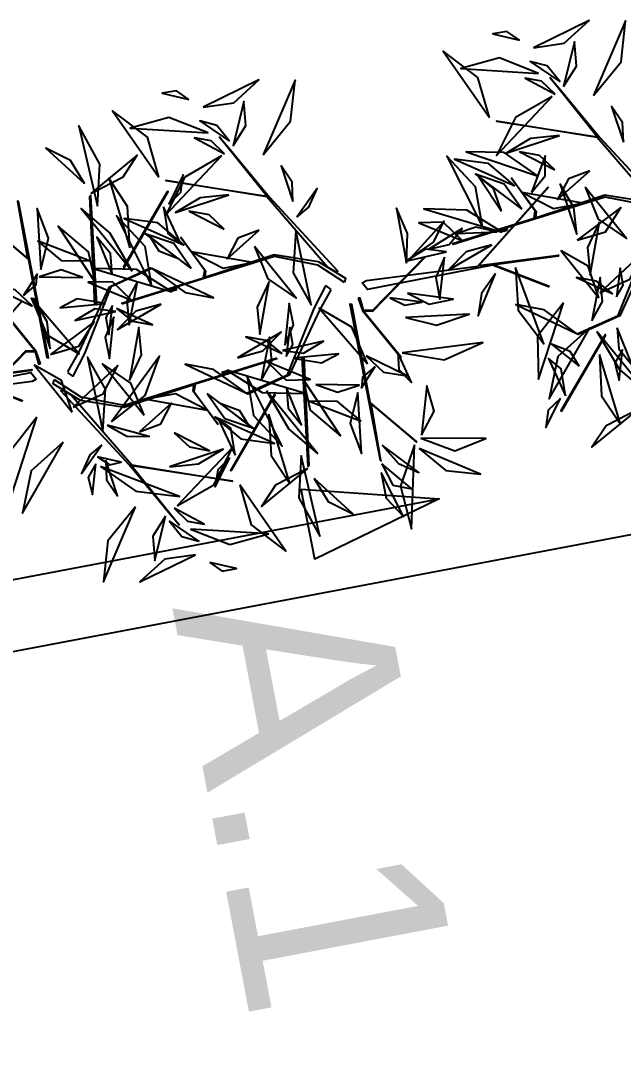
# Model space of a CAD drawing. Header units: centimetres. Extents: x 197412 to 267601, y -375791 to -305433.
# Drawn here: x 207327 to 208761, y -318120 to -315685 of the extents above; entities that cross this region are included whole.
import ezdxf

# ---------------------------------------------------------------- set-up
doc = ezdxf.new("R2010")
doc.units = ezdxf.units.CM
doc.layers.add('3-BAT C-Niveau 0', color=250, linetype='Continuous')
doc.styles.add('Futura Std Book', font='')
doc.styles.get('Futura Std Book').set_extended_font_data('Futura Std Book')

# ---------------------------------------------------------------- blocks, each defined once
blk = doc.blocks.new('Groupe-245-1')
at = {"linetype": 'Continuous', "flags": 128}
for points in [[(12644.22, -44416.16), (12637.85, -44412), (12627.56, -44410), (12591.46, -44421.22), (12591.26, -44421.05), (12610.71, -44415), (12610.99, -44413.3), (12605.3, -44405.48), (12611.15, -44413.39), (12611, -44414.89), (12627.52, -44409.46), (12637.92, -44411.13), (12640.14, -44412.52), (12625.7, -44395.82), (12601.76, -44391.93), (12625.7, -44395.62), (12614.5, -44381.6), (12616.61, -44384.02), (12626.34, -44395.82), (12642.62, -44413.43), (12642.11, -44413.62), (12640.14, -44412.52), (12644.44, -44415.11)], [(12565.63, -44430.31), (12559.26, -44426.15), (12548.97, -44424.14), (12512.87, -44435.37), (12512.67, -44435.19), (12532.12, -44429.15), (12532.4, -44427.44), (12526.71, -44419.63), (12532.56, -44427.53), (12532.41, -44429.04), (12548.93, -44423.61), (12559.33, -44425.28), (12561.55, -44426.66), (12547.11, -44409.96), (12523.17, -44406.07), (12547.11, -44409.77), (12535.91, -44395.74), (12538.02, -44398.16), (12547.75, -44409.97), (12564.03, -44427.58), (12563.52, -44427.77), (12561.55, -44426.66), (12565.85, -44429.25)], [(12513.01, -44426.75), (12513.2, -44426.76), (12523.72, -44408.67), (12523.46, -44408.7)], [(12614.11, -44407.6), (12597.57, -44426.29), (12616.47, -44423.77), (12616.45, -44424.01), (12601.22, -44426.08), (12614.29, -44431.2), (12614.13, -44431.29), (12600.79, -44426.14), (12571.12, -44431.96), (12569.85, -44430.36), (12570.83, -44429.8), (12597.28, -44426.4), (12613.92, -44407.77)], [(12505.07, -44409.82), (12505.19, -44409.59), (12506.61, -44435.57), (12506.22, -44435.55)], [(12568.87, -44434.01), (12569.88, -44436.96), (12579.04, -44448.13), (12579.01, -44447.95), (12570.05, -44437), (12572.37, -44437.1), (12584.64, -44424.44), (12584.69, -44424.18), (12572.29, -44436.92), (12570.11, -44436.86), (12569.34, -44434)], [(12488.89, -44434.79), (12472.35, -44453.48), (12491.24, -44450.96), (12491.23, -44451.2), (12476, -44453.27), (12489.07, -44458.39), (12488.91, -44458.48), (12475.57, -44453.33), (12445.9, -44459.15), (12444.63, -44457.55), (12445.6, -44456.99), (12472.06, -44453.59), (12488.7, -44434.96)], [(12493.32, -44449.63), (12492.31, -44446.68), (12483.15, -44435.51), (12483.18, -44435.69), (12492.14, -44446.64), (12489.82, -44446.54), (12477.55, -44459.2), (12477.5, -44459.46), (12489.9, -44446.72), (12492.08, -44446.77), (12492.84, -44449.64)], [(12627.77, -44442.74), (12627.58, -44442.73), (12617.06, -44460.82), (12617.32, -44460.79)], [(12496.56, -44453.33), (12502.93, -44457.49), (12513.22, -44459.49), (12549.32, -44448.27), (12549.52, -44448.45), (12530.07, -44454.49), (12529.79, -44456.2), (12535.48, -44464.01), (12529.63, -44456.1), (12529.78, -44454.6), (12513.26, -44460.03), (12502.86, -44458.36), (12500.64, -44456.98), (12515.08, -44473.68), (12539.02, -44477.57), (12515.08, -44473.87), (12526.28, -44487.89), (12524.17, -44485.48), (12514.44, -44473.67), (12498.16, -44456.06), (12498.67, -44455.87), (12500.64, -44456.98), (12496.33, -44454.39)], [(12557.11, -44473.82), (12557, -44474.04), (12555.58, -44448.06), (12555.97, -44448.09)], [(12448.08, -44476.04), (12464.62, -44457.35), (12445.72, -44459.87), (12445.74, -44459.63), (12460.97, -44457.56), (12447.9, -44452.44), (12448.06, -44452.35), (12461.39, -44457.5), (12491.07, -44451.67), (12492.34, -44453.28), (12491.36, -44453.83), (12464.91, -44457.24), (12448.27, -44475.87)], [(12549.18, -44456.88), (12548.99, -44456.88), (12538.47, -44474.97), (12538.73, -44474.93)]]:
    blk.add_lwpolyline(points, close=True, dxfattribs=at)
for points in [[(12487.9, -44411.05), (12490.26, -44424.53), (12479.44, -44415.41), (12479.49, -44415.55), (12490.47, -44424.84), (12494.82, -44448.1), (12495.27, -44448.23), (12488.12, -44411.06), (12487.88, -44410.94), (12487.9, -44411.01)], [(12640.97, -44417.92), (12638.23, -44422.72), (12631.08, -44438.19), (12621.29, -44442.67), (12620.94, -44442.49), (12630.69, -44438.13), (12636.99, -44422.35), (12639.8, -44416.91), (12640.92, -44417.83)], [(12499.81, -44451.57), (12502.55, -44446.78), (12509.7, -44431.3), (12519.49, -44426.83), (12519.84, -44427), (12510.09, -44431.36), (12503.79, -44447.14), (12500.98, -44452.59), (12499.86, -44451.67)], [(12562.38, -44432.07), (12559.64, -44436.86), (12552.49, -44452.34), (12542.7, -44456.81), (12542.35, -44456.64), (12552.1, -44452.27), (12558.4, -44436.49), (12561.21, -44431.05), (12562.33, -44431.97)], [(12574.29, -44472.59), (12571.93, -44459.11), (12582.75, -44468.23), (12582.7, -44468.09), (12571.72, -44458.8), (12567.37, -44435.54), (12566.92, -44435.41), (12574.07, -44472.58), (12574.31, -44472.7), (12574.29, -44472.62)]]:
    blk.add_lwpolyline(points, dxfattribs=at)
at = {"linetype": 'Continuous'}
for points in [[(12610.59, -44374.47, -212.86), (12617.86, -44373.4, -209.91), (12623.82, -44367.99, -208.14), (12623.82, -44367.99, -208.14), (12610.59, -44374.47, -212.86)], [(12610.59, -44374.47, -212.86), (12617.86, -44373.4, -209.91), (12623.82, -44367.99, -208.14), (12623.82, -44367.99, -208.14), (12610.59, -44374.47, -212.86)], [(12624.84, -44385.82, -223.66), (12631.4, -44377.8, -222.36), (12632.47, -44368.06, -219.58), (12632.47, -44368.06, -219.58), (12624.84, -44385.82, -223.66)], [(12607.2, -44372.63, -211.21), (12604.25, -44370.57, -209.03), (12600.86, -44371.15, -206.71), (12600.86, -44371.15, -206.71), (12607.2, -44372.63, -211.21)], [(12607.2, -44372.63, -211.21), (12604.25, -44370.57, -209.03), (12600.86, -44371.15, -206.71), (12600.86, -44371.15, -206.71), (12607.2, -44372.63, -211.21)], [(12617.71, -44383.65, -232.48), (12620.77, -44378.85, -232.45), (12620.3, -44373.08, -231.83), (12620.3, -44373.08, -231.83), (12617.71, -44383.65, -232.48)], [(12600.08, -44391.08, -215.07), (12597.35, -44381.57, -213.8), (12589.08, -44375.32, -214.42), (12589.08, -44375.32, -214.42), (12600.08, -44391.08, -215.07)], [(12611.76, -44380.56, -228.35), (12602.46, -44376.89, -229.1), (12593.24, -44379.42, -232.12), (12593.24, -44379.42, -232.12), (12611.76, -44380.56, -228.35)], [(12616.89, -44382.56, -232.75), (12613.83, -44378.81, -233.5), (12609.78, -44377.71, -235.42), (12609.78, -44377.71, -235.42), (12616.89, -44382.56, -232.75)], [(12532, -44388.61, -212.86), (12539.27, -44387.55, -209.91), (12545.23, -44382.14, -208.14), (12545.23, -44382.14, -208.14), (12532, -44388.61, -212.86)], [(12532, -44388.61, -212.86), (12539.27, -44387.55, -209.91), (12545.23, -44382.14, -208.14), (12545.23, -44382.14, -208.14), (12532, -44388.61, -212.86)], [(12546.25, -44399.97, -223.66), (12552.81, -44391.94, -222.36), (12553.88, -44382.2, -219.58), (12553.88, -44382.2, -219.58), (12546.25, -44399.97, -223.66)], [(12615.68, -44385.52, -229.3), (12612.49, -44382.43, -228.25), (12608.55, -44381.74, -226.49), (12608.55, -44381.74, -226.49), (12615.68, -44385.52, -229.3)], [(12528.6, -44386.78, -211.21), (12525.65, -44384.71, -209.03), (12522.27, -44385.29, -206.71), (12522.27, -44385.29, -206.71), (12528.6, -44386.78, -211.21)], [(12528.6, -44386.78, -211.21), (12525.65, -44384.71, -209.03), (12522.27, -44385.29, -206.71), (12522.27, -44385.29, -206.71), (12528.6, -44386.78, -211.21)], [(12614.96, -44386.06, -228.97), (12606.24, -44391.06, -227.8), (12601.72, -44400.07, -227.09), (12601.72, -44400.07, -227.09), (12614.96, -44386.06, -228.97)], [(12521.49, -44405.23, -215.07), (12518.76, -44395.71, -213.8), (12510.49, -44389.47, -214.42), (12510.49, -44389.47, -214.42), (12521.49, -44405.23, -215.07)], [(12539.12, -44397.8, -232.48), (12542.18, -44392.99, -232.45), (12541.71, -44387.23, -231.83), (12541.71, -44387.23, -231.83), (12539.12, -44397.8, -232.48)], [(12631.95, -44396.92, -172.05), (12631.73, -44392.28, -171.7), (12629.12, -44388.45, -172.02), (12629.12, -44388.45, -172.02), (12631.95, -44396.92, -172.05)], [(12631.95, -44396.92, -172.05), (12631.73, -44392.28, -171.7), (12629.12, -44388.45, -172.02), (12629.12, -44388.45, -172.02), (12631.95, -44396.92, -172.05)], [(12533.17, -44394.71, -228.35), (12523.87, -44391.04, -229.1), (12514.65, -44393.56, -232.12), (12514.65, -44393.56, -232.12), (12533.17, -44394.71, -228.35)], [(12538.3, -44396.7, -232.75), (12535.24, -44392.96, -233.5), (12531.19, -44391.86, -235.42), (12531.19, -44391.86, -235.42), (12538.3, -44396.7, -232.75)], [(12506.91, -44412.18, -223.19), (12507.47, -44402.18, -225.59), (12502.45, -44393.01, -225.79), (12502.45, -44393.01, -225.79), (12506.91, -44412.18, -223.19)], [(12506.91, -44412.18, -223.19), (12507.47, -44402.18, -225.59), (12502.45, -44393.01, -225.79), (12502.45, -44393.01, -225.79), (12506.91, -44412.18, -223.19)], [(12537.09, -44399.66, -229.3), (12533.9, -44396.58, -228.25), (12529.96, -44395.88, -226.49), (12529.96, -44395.88, -226.49), (12537.09, -44399.66, -229.3)], [(12616.75, -44395.33, -196.26), (12609.88, -44396.06, -195.05), (12604.03, -44399.53, -196.39), (12604.03, -44399.53, -196.39), (12616.75, -44395.33, -196.26)], [(12503.8, -44406.75, -215.73), (12500.45, -44401.27, -216.78), (12494.62, -44398.34, -215.22), (12494.62, -44398.34, -215.22), (12503.8, -44406.75, -215.73)], [(12503.8, -44406.75, -215.73), (12500.45, -44401.27, -216.78), (12494.62, -44398.34, -215.22), (12494.62, -44398.34, -215.22), (12503.8, -44406.75, -215.73)], [(12611.66, -44405.04, -207.25), (12603.6, -44399.42, -205.29), (12594.53, -44399.25, -201.98), (12594.53, -44399.25, -201.98), (12611.66, -44405.04, -207.25)], [(12615.63, -44403.47, -195.33), (12612.02, -44400.09, -195.1), (12607.3, -44399.21, -194.26), (12607.3, -44399.21, -194.26), (12615.63, -44403.47, -195.33)], [(12505.28, -44409.1, -214.21), (12512.95, -44405.13, -211.43), (12516.34, -44400.05, -206.15), (12516.34, -44400.05, -206.15), (12505.28, -44409.1, -214.21)], [(12536.37, -44400.21, -228.97), (12527.65, -44405.21, -227.8), (12523.13, -44414.21, -227.09), (12523.13, -44414.21, -227.09), (12536.37, -44400.21, -228.97)], [(12598.4, -44417.08, -194.97), (12596.78, -44407.57, -192.57), (12589.98, -44400.27, -191.31), (12589.98, -44400.27, -191.31), (12598.4, -44417.08, -194.97)], [(12606.09, -44407.29, -201.48), (12599.83, -44402, -202.35), (12591.79, -44400.93, -201.76), (12591.79, -44400.93, -201.76), (12606.09, -44407.29, -201.48)], [(12610.07, -44408.89, -215.21), (12613.34, -44404.94, -213.09), (12613.34, -44400.21, -210.46), (12613.34, -44400.21, -210.46), (12610.07, -44408.89, -215.21)], [(12553.36, -44411.07, -172.05), (12553.14, -44406.43, -171.7), (12550.53, -44402.59, -172.02), (12550.53, -44402.59, -172.02), (12553.36, -44411.07, -172.05)], [(12553.36, -44411.07, -172.05), (12553.14, -44406.43, -171.7), (12550.53, -44402.59, -172.02), (12550.53, -44402.59, -172.02), (12553.36, -44411.07, -172.05)], [(12623.93, -44403.71, -184.69), (12618.86, -44405.62, -183.17), (12616.3, -44410.54, -181.63), (12616.3, -44410.54, -181.63), (12623.93, -44403.71, -184.69)], [(12514.55, -44422.04, -221.24), (12514.04, -44412.23, -218.96), (12509.54, -44405.51, -214.31), (12509.54, -44405.51, -214.31), (12514.55, -44422.04, -221.24)], [(12523.82, -44411.64, -211.6), (12526.71, -44408.83, -211.07), (12527.29, -44404.73, -211.1), (12527.29, -44404.73, -211.1), (12523.82, -44411.64, -211.6)], [(12607.78, -44412.82, -207.16), (12603.6, -44406.9, -205.48), (12596.78, -44404.55, -203.83), (12596.78, -44404.55, -203.83), (12607.78, -44412.82, -207.16)], [(12607.78, -44412.82, -207.16), (12603.6, -44406.9, -205.48), (12596.78, -44404.55, -203.83), (12596.78, -44404.55, -203.83), (12607.78, -44412.82, -207.16)], [(12602.98, -44413.32, -210.84), (12601.03, -44407.98, -209.98), (12597.48, -44405.1, -207.2), (12597.48, -44405.1, -207.2), (12602.98, -44413.32, -210.84)], [(12554.25, -44414.77, -171.59), (12557.15, -44412.37, -169.03), (12559.11, -44407.92, -167.96), (12559.11, -44407.92, -167.96), (12554.25, -44414.77, -171.59)], [(12607.84, -44408.87, -188.89), (12615.34, -44412.73, -185.79), (12622.3, -44411.43, -181.22), (12622.3, -44411.43, -181.22), (12607.84, -44408.87, -188.89)], [(12620.87, -44418.91, -200.44), (12620.17, -44412.49, -199.26), (12616.92, -44406.88, -200.49), (12616.92, -44406.88, -200.49), (12620.87, -44418.91, -200.44)], [(12622.82, -44407.61, -205.3), (12625.97, -44415.25, -204.92), (12632.68, -44419.85, -203.9), (12632.68, -44419.85, -203.9), (12622.82, -44407.61, -205.3)], [(12538.15, -44409.48, -196.26), (12531.29, -44410.2, -195.05), (12525.44, -44413.68, -196.39), (12525.44, -44413.68, -196.39), (12538.15, -44409.48, -196.26)], [(12493.42, -44427.17, -200.41), (12495.2, -44419.78, -200.32), (12492.57, -44412.71, -200.54), (12492.57, -44412.71, -200.54), (12493.42, -44427.17, -200.41)], [(12515.14, -44427.56, -210.1), (12509.81, -44418.47, -209.96), (12503.01, -44412.69, -205.95), (12503.01, -44412.69, -205.95), (12515.14, -44427.56, -210.1)], [(12522.58, -44412.28, -202.5), (12523.61, -44418.68, -200.11), (12526.66, -44421.1, -195.35), (12526.66, -44421.1, -195.35), (12522.58, -44412.28, -202.5)], [(12537.03, -44417.61, -195.33), (12533.43, -44414.23, -195.1), (12528.7, -44413.35, -194.26), (12528.7, -44413.35, -194.26), (12537.03, -44417.61, -195.33)], [(12580.35, -44425.71, -183.78), (12580.63, -44418.68, -183.14), (12577.98, -44412.62, -184.94), (12577.98, -44412.62, -184.94), (12580.35, -44425.71, -183.78)], [(12603.12, -44418.33, -206.43), (12594.71, -44413.06, -204.4), (12584.46, -44412.79, -204.36), (12584.46, -44412.79, -204.36), (12603.12, -44418.33, -206.43)], [(12603.12, -44418.33, -206.43), (12594.71, -44413.06, -204.4), (12584.46, -44412.79, -204.36), (12584.46, -44412.79, -204.36), (12603.12, -44418.33, -206.43)], [(12620.94, -44420.26, -200.73), (12627.64, -44418.24, -197.34), (12631.34, -44412.46, -193.77), (12631.34, -44412.46, -193.77), (12620.94, -44420.26, -200.73)], [(12620.94, -44420.26, -200.73), (12627.64, -44418.24, -197.34), (12631.34, -44412.46, -193.77), (12631.34, -44412.46, -193.77), (12620.94, -44420.26, -200.73)], [(12519.81, -44431.22, -194.97), (12518.19, -44421.72, -192.57), (12511.39, -44414.42, -191.31), (12511.39, -44414.42, -191.31), (12519.81, -44431.22, -194.97)], [(12527.5, -44421.44, -201.48), (12521.24, -44416.14, -202.35), (12513.2, -44415.07, -201.76), (12513.2, -44415.07, -201.76), (12527.5, -44421.44, -201.48)], [(12581.36, -44424.44, -176.88), (12586.77, -44420.71, -176.9), (12589.33, -44415.67, -174.04), (12589.33, -44415.67, -174.04), (12581.36, -44424.44, -176.88)], [(12593.57, -44420.33, -194.21), (12589.04, -44415.96, -192.81), (12583.29, -44416.1, -190.06), (12583.29, -44416.1, -190.06), (12593.57, -44420.33, -194.21)], [(12593.57, -44420.33, -194.21), (12589.04, -44415.96, -192.81), (12583.29, -44416.1, -190.06), (12583.29, -44416.1, -190.06), (12593.57, -44420.33, -194.21)], [(12626.26, -44415.89, -185.42), (12623.4, -44421.99, -185.31), (12624.04, -44428.46, -184.01), (12624.04, -44428.46, -184.01), (12626.26, -44415.89, -185.42)], [(12506.41, -44430.35, -233.25), (12504.74, -44422.98, -238.65), (12497.52, -44416.86, -241.93), (12497.52, -44416.86, -241.93), (12506.41, -44430.35, -233.25)], [(12529.19, -44426.97, -207.16), (12525.01, -44421.04, -205.48), (12518.19, -44418.7, -203.83), (12518.19, -44418.7, -203.83), (12529.19, -44426.97, -207.16)], [(12529.19, -44426.97, -207.16), (12525.01, -44421.04, -205.48), (12518.19, -44418.7, -203.83), (12518.19, -44418.7, -203.83), (12529.19, -44426.97, -207.16)], [(12545.33, -44417.85, -184.69), (12540.27, -44419.77, -183.17), (12537.71, -44424.69, -181.63), (12537.71, -44424.69, -181.63), (12545.33, -44417.85, -184.69)], [(12554.06, -44417.89, -176.08), (12553.39, -44427.97, -174.79), (12557.65, -44435.61, -170.69), (12557.65, -44435.61, -170.69), (12554.06, -44417.89, -176.08)], [(12585.66, -44422.36, -161.32), (12590.48, -44421.28, -161.24), (12593.6, -44417.46, -160.95), (12593.6, -44417.46, -160.95), (12585.66, -44422.36, -161.32)], [(12601.91, -44418.21, -223.21), (12596.81, -44417.11, -222.61), (12592.38, -44418.65, -220.88), (12592.38, -44418.65, -220.88), (12601.91, -44418.21, -223.21)], [(12601.91, -44418.21, -223.21), (12596.81, -44417.11, -222.61), (12592.38, -44418.65, -220.88), (12592.38, -44418.65, -220.88), (12601.91, -44418.21, -223.21)], [(12604.36, -44417.82, -203.84), (12604.26, -44417.59, -203.87), (12602.58, -44418.04, -202.04), (12602.68, -44418.25, -202.02), (12604.36, -44417.82, -203.84)], [(12492.58, -44420.35, -189.87), (12498.24, -44425.04, -186.93), (12505.01, -44425.16, -183.27), (12505.01, -44425.16, -183.27), (12492.58, -44420.35, -189.87)], [(12510.34, -44428.4, -207.72), (12509.96, -44423.43, -206.62), (12506.76, -44419.53, -205.86), (12506.76, -44419.53, -205.86), (12510.34, -44428.4, -207.72)], [(12519.35, -44419.33, -218.46), (12521.5, -44422.78, -216.39), (12525.94, -44424.51, -215.43), (12525.94, -44424.51, -215.43), (12519.35, -44419.33, -218.46)], [(12529.25, -44423.01, -188.89), (12536.75, -44426.88, -185.79), (12543.71, -44425.57, -181.22), (12543.71, -44425.57, -181.22), (12529.25, -44423.01, -188.89)], [(12544.23, -44421.76, -205.3), (12547.38, -44429.4, -204.92), (12554.09, -44433.99, -203.9), (12554.09, -44433.99, -203.9), (12544.23, -44421.76, -205.3)], [(12589.87, -44423.04, -183.73), (12584.88, -44422.39, -181.29), (12580.19, -44425.22, -179.52), (12580.19, -44425.22, -179.52), (12589.87, -44423.04, -183.73)], [(12600.61, -44421.31, -199.98), (12594.57, -44422.98, -200.36), (12590.26, -44427.36, -199.46), (12590.26, -44427.36, -199.46), (12600.61, -44421.31, -199.98)], [(12626.1, -44433.95, -210.57), (12623.52, -44426.38, -206.9), (12617.14, -44422.79, -202.54), (12617.14, -44422.79, -202.54), (12626.1, -44433.95, -210.57)], [(12626.35, -44432.72, -217.22), (12633.43, -44429.54, -219.34), (12636.96, -44422.82, -221.55), (12636.96, -44422.82, -221.55), (12626.35, -44432.72, -217.22)], [(12589.38, -44424.28, -183.47), (12587.3, -44429.12, -183.7), (12588.32, -44434.24, -184.07), (12588.32, -44434.24, -184.07), (12589.38, -44424.28, -183.47)], [(12589.38, -44424.28, -183.47), (12587.3, -44429.12, -183.7), (12588.32, -44434.24, -184.07), (12588.32, -44434.24, -184.07), (12589.38, -44424.28, -183.47)], [(12489.26, -44433.4, -177.75), (12492.29, -44430.81, -175.38), (12492.55, -44428.33, -172.12), (12492.55, -44428.33, -172.12), (12489.26, -44433.4, -177.75)], [(12503.41, -44429.09, -229.03), (12498.21, -44427.3, -227.48), (12493.07, -44428.92, -225.66), (12493.07, -44428.92, -225.66), (12503.41, -44429.09, -229.03)], [(12524.53, -44432.48, -206.43), (12516.12, -44427.2, -204.4), (12505.87, -44426.93, -204.36), (12505.87, -44426.93, -204.36), (12524.53, -44432.48, -206.43)], [(12524.53, -44432.48, -206.43), (12516.12, -44427.2, -204.4), (12505.87, -44426.93, -204.36), (12505.87, -44426.93, -204.36), (12524.53, -44432.48, -206.43)], [(12519.84, -44427, -197.23), (12527.71, -44432.67, -194.28), (12534.45, -44433.94, -188.42), (12534.45, -44433.94, -188.42), (12519.84, -44427, -197.23)], [(12601.5, -44428.16, -228.81), (12598.18, -44432.89, -229.15), (12597.37, -44438.22, -227.32), (12597.37, -44438.22, -227.32), (12601.5, -44428.16, -228.81)], [(12606.28, -44426.75, -225.36), (12606.91, -44436.87, -224.7), (12612.99, -44444.91, -224), (12612.99, -44444.91, -224), (12606.28, -44426.75, -225.36)], [(12630.31, -44433.71, -202.35), (12631.89, -44430.9, -200.21), (12631.18, -44426.85, -199.09), (12631.18, -44426.85, -199.09), (12630.31, -44433.71, -202.35)], [(12514.98, -44434.47, -194.21), (12510.45, -44430.1, -192.81), (12504.7, -44430.24, -190.06), (12504.7, -44430.24, -190.06), (12514.98, -44434.47, -194.21)], [(12514.98, -44434.47, -194.21), (12510.45, -44430.1, -192.81), (12504.7, -44430.24, -190.06), (12504.7, -44430.24, -190.06), (12514.98, -44434.47, -194.21)], [(12516.39, -44430.08, -199.77), (12513.83, -44434.65, -197.57), (12514.41, -44440.36, -196.35), (12514.41, -44440.36, -196.35), (12516.39, -44430.08, -199.77)], [(12547.67, -44430.04, -185.42), (12544.81, -44436.14, -185.31), (12545.45, -44442.6, -184.01), (12545.45, -44442.6, -184.01), (12547.67, -44430.04, -185.42)], [(12629.4, -44433.01, -202.12), (12625.57, -44429.97, -201.54), (12620.78, -44429.11, -202.14), (12620.78, -44429.11, -202.14), (12629.4, -44433.01, -202.12)], [(12624.39, -44439.41, -199.77), (12626.95, -44434.85, -197.57), (12626.37, -44429.14, -196.35), (12626.37, -44429.14, -196.35), (12624.39, -44439.41, -199.77)], [(12491.46, -44435.89, -207.06), (12487.34, -44432.01, -208.24), (12481.64, -44431.15, -209.24), (12481.64, -44431.15, -209.24), (12491.46, -44435.89, -207.06)], [(12525.77, -44431.96, -203.84), (12525.67, -44431.74, -203.87), (12523.99, -44432.19, -202.04), (12524.09, -44432.4, -202.02), (12525.77, -44431.96, -203.84)], [(12580.59, -44432.8, -186.16), (12585.73, -44435.44, -185.75), (12591.46, -44434.23, -185.13), (12591.46, -44434.23, -185.13), (12580.59, -44432.8, -186.16)], [(12491.13, -44433.98, -178.9), (12494.84, -44442.75, -176.01), (12502.56, -44447.23, -172.29), (12502.56, -44447.23, -172.29), (12491.13, -44433.98, -178.9)], [(12491.13, -44433.98, -178.9), (12494.84, -44442.75, -176.01), (12502.56, -44447.23, -172.29), (12502.56, -44447.23, -172.29), (12491.13, -44433.98, -178.9)], [(12495.65, -44446.1, -200.44), (12494.94, -44439.68, -199.26), (12491.7, -44434.07, -200.49), (12491.7, -44434.07, -200.49), (12495.65, -44446.1, -200.44)], [(12508.76, -44435.32, -198.87), (12502.03, -44434.21, -195.41), (12498.02, -44436.35, -190.33), (12498.02, -44436.35, -190.33), (12508.76, -44435.32, -198.87)], [(12510.47, -44435.78, -202.35), (12508.89, -44438.6, -200.21), (12509.6, -44442.65, -199.09), (12509.6, -44442.65, -199.09), (12510.47, -44435.78, -202.35)], [(12522.02, -44435.46, -199.98), (12515.98, -44437.12, -200.36), (12511.67, -44441.51, -199.46), (12511.67, -44441.51, -199.46), (12522.02, -44435.46, -199.98)], [(12551.4, -44445.21, -183.47), (12553.48, -44440.37, -183.7), (12552.46, -44435.25, -184.07), (12552.46, -44435.25, -184.07), (12551.4, -44445.21, -183.47)], [(12551.4, -44445.21, -183.47), (12553.48, -44440.37, -183.7), (12552.46, -44435.25, -184.07), (12552.46, -44435.25, -184.07), (12551.4, -44445.21, -183.47)], [(12576.38, -44433.92, -197.01), (12579.97, -44435.69, -196.39), (12584.04, -44435, -196.61), (12584.04, -44435, -196.61), (12576.38, -44433.92, -197.01)], [(12620.94, -44442.49, -197.23), (12613.07, -44436.82, -194.28), (12606.33, -44435.55, -188.42), (12606.33, -44435.55, -188.42), (12620.94, -44442.49, -197.23)], [(12617.65, -44435.1, -220.85), (12611.5, -44443.02, -221.31), (12611.78, -44453.28, -222.56), (12611.78, -44453.28, -222.56), (12617.65, -44435.1, -220.85)], [(12511.28, -44437.18, -183.73), (12506.28, -44436.54, -181.29), (12501.6, -44439.36, -179.52), (12501.6, -44439.36, -179.52), (12511.28, -44437.18, -183.73)], [(12511.38, -44436.48, -202.12), (12515.21, -44439.52, -201.54), (12520, -44440.39, -202.14), (12520, -44440.39, -202.14), (12511.38, -44436.48, -202.12)], [(12571.06, -44449.66, -178.9), (12567.35, -44440.89, -176.01), (12559.63, -44436.41, -172.29), (12559.63, -44436.41, -172.29), (12571.06, -44449.66, -178.9)], [(12571.06, -44449.66, -178.9), (12567.35, -44440.89, -176.01), (12559.63, -44436.41, -172.29), (12559.63, -44436.41, -172.29), (12571.06, -44449.66, -178.9)], [(12580.1, -44438.62, -247.3), (12587.46, -44440.45, -244.69), (12595.22, -44437.8, -243.35), (12595.22, -44437.8, -243.35), (12580.1, -44438.62, -247.3)], [(12580.1, -44438.62, -247.3), (12587.46, -44440.45, -244.69), (12595.22, -44437.8, -243.35), (12595.22, -44437.8, -243.35), (12580.1, -44438.62, -247.3)], [(12495.72, -44447.45, -200.73), (12502.41, -44445.43, -197.34), (12506.12, -44439.65, -193.77), (12506.12, -44439.65, -193.77), (12495.72, -44447.45, -200.73)], [(12495.72, -44447.45, -200.73), (12502.41, -44445.43, -197.34), (12506.12, -44439.65, -193.77), (12506.12, -44439.65, -193.77), (12495.72, -44447.45, -200.73)], [(12510.79, -44438.43, -183.47), (12508.71, -44443.27, -183.7), (12509.73, -44448.39, -184.07), (12509.73, -44448.39, -184.07), (12510.79, -44438.43, -183.47)], [(12510.79, -44438.43, -183.47), (12508.71, -44443.27, -183.7), (12509.73, -44448.39, -184.07), (12509.73, -44448.39, -184.07), (12510.79, -44438.43, -183.47)], [(12514.52, -44453.6, -185.42), (12517.38, -44447.5, -185.31), (12516.74, -44441.03, -184.01), (12516.74, -44441.03, -184.01), (12514.52, -44453.6, -185.42)], [(12540.17, -44448.18, -199.98), (12546.21, -44446.51, -200.36), (12550.52, -44442.13, -199.46), (12550.52, -44442.13, -199.46), (12540.17, -44448.18, -199.98)], [(12551.72, -44447.86, -202.35), (12553.3, -44445.04, -200.21), (12552.59, -44440.99, -199.09), (12552.59, -44440.99, -199.09), (12551.72, -44447.86, -202.35)], [(12623.95, -44441.04, -220.09), (12616.36, -44447.9, -220.53), (12614.25, -44457.92, -219.34), (12614.25, -44457.92, -219.34), (12623.95, -44441.04, -220.09)], [(12625.64, -44441.93, -210.1), (12630.97, -44451.02, -209.96), (12637.77, -44456.8, -205.95), (12637.77, -44456.8, -205.95), (12625.64, -44441.93, -210.1)], [(12630.44, -44441.1, -207.72), (12630.82, -44446.06, -206.62), (12634.02, -44449.97, -205.86), (12634.02, -44449.97, -205.86), (12630.44, -44441.1, -207.72)], [(12550.81, -44447.16, -202.12), (12546.98, -44444.12, -201.54), (12542.19, -44443.25, -202.14), (12542.19, -44443.25, -202.14), (12550.81, -44447.16, -202.12)], [(12545.8, -44453.56, -199.77), (12548.36, -44448.99, -197.57), (12547.78, -44443.28, -196.35), (12547.78, -44443.28, -196.35), (12545.8, -44453.56, -199.77)], [(12550.91, -44446.46, -183.73), (12555.9, -44447.1, -181.29), (12560.59, -44444.28, -179.52), (12560.59, -44444.28, -179.52), (12550.91, -44446.46, -183.73)], [(12579.32, -44446.99, -179.52), (12589.3, -44448.66, -178.73), (12598.48, -44444.54, -177.91), (12598.48, -44444.54, -177.91), (12579.32, -44446.99, -179.52)], [(12621.43, -44450.17, -218.46), (12619.28, -44446.71, -216.39), (12614.84, -44444.98, -215.43), (12614.84, -44444.98, -215.43), (12621.43, -44450.17, -218.46)], [(12510.25, -44463.43, -204.31), (12518.24, -44457.13, -204.16), (12521.6, -44447.79, -202.67), (12521.6, -44447.79, -202.67), (12510.25, -44463.43, -204.31)], [(12553.43, -44448.32, -198.87), (12560.16, -44449.42, -195.41), (12564.17, -44447.28, -190.33), (12564.17, -44447.28, -190.33), (12553.43, -44448.32, -198.87)], [(12570.73, -44447.74, -207.06), (12574.85, -44451.63, -208.24), (12580.55, -44452.49, -209.24), (12580.55, -44452.49, -209.24), (12570.73, -44447.74, -207.06)], [(12578.33, -44446.91, -179.83), (12578.57, -44450.95, -178.67), (12581.54, -44454.04, -177.99), (12581.54, -44454.04, -177.99), (12578.33, -44446.91, -179.83)], [(12626.23, -44447.45, -221.24), (12626.74, -44457.26, -218.96), (12631.24, -44463.98, -214.31), (12631.24, -44463.98, -214.31), (12626.23, -44447.45, -221.24)], [(12631.74, -44446.23, -213.12), (12629.9, -44449.46, -210.71), (12630.94, -44453.52, -208.62), (12630.94, -44453.52, -208.62), (12631.74, -44446.23, -213.12)], [(12631.74, -44446.23, -213.12), (12629.9, -44449.46, -210.71), (12630.94, -44453.52, -208.62), (12630.94, -44453.52, -208.62), (12631.74, -44446.23, -213.12)], [(12500.88, -44461.14, -210.57), (12498.29, -44453.57, -206.9), (12491.92, -44449.98, -202.54), (12491.92, -44449.98, -202.54), (12500.88, -44461.14, -210.57)], [(12501.13, -44459.91, -217.22), (12508.21, -44456.73, -219.34), (12511.74, -44450.01, -221.55), (12511.74, -44450.01, -221.55), (12501.13, -44459.91, -217.22)], [(12508.13, -44465.74, -176.08), (12508.8, -44455.66, -174.79), (12504.54, -44448.03, -170.69), (12504.54, -44448.03, -170.69), (12508.13, -44465.74, -176.08)], [(12517.96, -44461.88, -205.3), (12514.81, -44454.24, -204.92), (12508.1, -44449.65, -203.9), (12508.1, -44449.65, -203.9), (12517.96, -44461.88, -205.3)], [(12542.35, -44456.64, -197.23), (12534.48, -44450.97, -194.28), (12527.74, -44449.7, -188.42), (12527.74, -44449.7, -188.42), (12542.35, -44456.64, -197.23)], [(12547.21, -44449.16, -194.21), (12551.74, -44453.54, -192.81), (12557.49, -44453.39, -190.06), (12557.49, -44453.39, -190.06), (12547.21, -44449.16, -194.21)], [(12547.21, -44449.16, -194.21), (12551.74, -44453.54, -192.81), (12557.49, -44453.39, -190.06), (12557.49, -44453.39, -190.06), (12547.21, -44449.16, -194.21)], [(12572.93, -44450.24, -177.75), (12569.9, -44452.82, -175.38), (12569.64, -44455.31, -172.12), (12569.64, -44455.31, -172.12), (12572.93, -44450.24, -177.75)], [(12618.2, -44457.21, -202.5), (12617.17, -44450.82, -200.11), (12614.12, -44448.39, -195.35), (12614.12, -44448.39, -195.35), (12618.2, -44457.21, -202.5)], [(12536.42, -44451.68, -203.84), (12536.52, -44451.9, -203.87), (12538.2, -44451.45, -202.04), (12538.1, -44451.24, -202.02), (12536.42, -44451.68, -203.84)], [(12537.66, -44451.16, -206.43), (12546.07, -44456.44, -204.4), (12556.32, -44456.7, -204.36), (12556.32, -44456.7, -204.36), (12537.66, -44451.16, -206.43)], [(12537.66, -44451.16, -206.43), (12546.07, -44456.44, -204.4), (12556.32, -44456.7, -204.36), (12556.32, -44456.7, -204.36), (12537.66, -44451.16, -206.43)], [(12542.38, -44452.42, -194.97), (12544, -44461.92, -192.57), (12550.8, -44469.22, -191.31), (12550.8, -44469.22, -191.31), (12542.38, -44452.42, -194.97)], [(12551.85, -44455.24, -207.72), (12552.23, -44460.21, -206.62), (12555.43, -44464.11, -205.86), (12555.43, -44464.11, -205.86), (12551.85, -44455.24, -207.72)], [(12555.78, -44453.28, -233.25), (12557.45, -44460.66, -238.65), (12564.67, -44466.78, -241.93), (12564.67, -44466.78, -241.93), (12555.78, -44453.28, -233.25)], [(12558.78, -44454.55, -229.03), (12563.98, -44456.34, -227.48), (12569.12, -44454.72, -225.66), (12569.12, -44454.72, -225.66), (12558.78, -44454.55, -229.03)], [(12583.92, -44466.63, -181.99), (12586.92, -44460.89, -181.12), (12585.19, -44454.89, -179.03), (12585.19, -44454.89, -179.03), (12583.92, -44466.63, -181.99)], [(12532.94, -44460.63, -188.89), (12525.44, -44456.76, -185.79), (12518.48, -44458.07, -181.22), (12518.48, -44458.07, -181.22), (12532.94, -44460.63, -188.89)], [(12533, -44456.67, -207.16), (12537.18, -44462.6, -205.48), (12544, -44464.94, -203.83), (12544, -44464.94, -203.83), (12533, -44456.67, -207.16)], [(12533, -44456.67, -207.16), (12537.18, -44462.6, -205.48), (12544, -44464.94, -203.83), (12544, -44464.94, -203.83), (12533, -44456.67, -207.16)], [(12547.05, -44456.08, -210.1), (12552.38, -44465.16, -209.96), (12559.18, -44470.95, -205.95), (12559.18, -44470.95, -205.95), (12547.05, -44456.08, -210.1)], [(12568.77, -44456.47, -200.41), (12566.99, -44463.86, -200.32), (12569.62, -44470.93, -200.54), (12569.62, -44470.93, -200.54), (12568.77, -44456.47, -200.41)], [(12516.85, -44465.78, -184.69), (12521.92, -44463.87, -183.17), (12524.48, -44458.95, -181.63), (12524.48, -44458.95, -181.63), (12516.85, -44465.78, -184.69)], [(12542.84, -44464.31, -218.46), (12540.69, -44460.85, -216.39), (12536.25, -44459.12, -215.43), (12536.25, -44459.12, -215.43), (12542.84, -44464.31, -218.46)], [(12569.61, -44463.29, -189.87), (12563.95, -44458.59, -186.93), (12557.18, -44458.48, -183.27), (12557.18, -44458.48, -183.27), (12569.61, -44463.29, -189.87)], [(12616.96, -44457.86, -211.6), (12614.07, -44460.66, -211.07), (12613.49, -44464.76, -211.1), (12613.49, -44464.76, -211.1), (12616.96, -44457.86, -211.6)], [(12492.43, -44462.29, -220.85), (12486.28, -44470.21, -221.31), (12486.56, -44480.47, -222.56), (12486.56, -44480.47, -222.56), (12492.43, -44462.29, -220.85)], [(12534.69, -44462.2, -201.48), (12540.95, -44467.5, -202.35), (12548.99, -44468.57, -201.76), (12548.99, -44468.57, -201.76), (12534.69, -44462.2, -201.48)], [(12539.61, -44471.36, -202.5), (12538.58, -44464.96, -200.11), (12535.53, -44462.54, -195.35), (12535.53, -44462.54, -195.35), (12539.61, -44471.36, -202.5)], [(12547.64, -44461.6, -221.24), (12548.14, -44471.41, -218.96), (12552.65, -44478.13, -214.31), (12552.65, -44478.13, -214.31), (12547.64, -44461.6, -221.24)], [(12635.5, -44460.4, -214.21), (12627.83, -44464.36, -211.43), (12624.44, -44469.44, -206.15), (12624.44, -44469.44, -206.15), (12635.5, -44460.4, -214.21)], [(12509.16, -44464.23, -204.62), (12513.85, -44466.85, -205.07), (12519.16, -44466.93, -204.23), (12519.16, -44466.93, -204.23), (12509.16, -44464.23, -204.62)], [(12525.15, -44466.02, -195.33), (12528.76, -44469.41, -195.1), (12533.48, -44470.29, -194.26), (12533.48, -44470.29, -194.26), (12525.15, -44466.02, -195.33)], [(12583.75, -44467.33, -182.25), (12591.83, -44470.3, -178.08), (12599.21, -44467.39, -173.29), (12599.21, -44467.39, -173.29), (12583.75, -44467.33, -182.25)], [(12498.73, -44468.23, -220.09), (12491.13, -44475.09, -220.53), (12489.03, -44485.11, -219.34), (12489.03, -44485.11, -219.34), (12498.73, -44468.23, -220.09)], [(12507.94, -44468.87, -171.59), (12505.03, -44471.26, -169.03), (12503.08, -44475.72, -167.96), (12503.08, -44475.72, -167.96), (12507.94, -44468.87, -171.59)], [(12525.82, -44483.43, -228.97), (12534.54, -44478.43, -227.8), (12539.06, -44469.43, -227.09), (12539.06, -44469.43, -227.09), (12525.82, -44483.43, -228.97)], [(12574.59, -44469.01, -186.97), (12578.44, -44473.31, -187.38), (12583.32, -44475.48, -185.5), (12583.32, -44475.48, -185.5), (12574.59, -44469.01, -186.97)], [(12582.26, -44468.87, -186.41), (12578.95, -44478.75, -187.61), (12581.52, -44488.85, -186.97), (12581.52, -44488.85, -186.97), (12582.26, -44468.87, -186.41)], [(12583.35, -44469.78, -186.4), (12589.73, -44475.03, -186.75), (12597.94, -44475.86, -187), (12597.94, -44475.86, -187), (12583.35, -44469.78, -186.4)], [(12506.86, -44471.76, -212.09), (12509.85, -44473.69, -209.87), (12512.54, -44473.05, -207.1), (12512.54, -44473.05, -207.1), (12506.86, -44471.76, -212.09)], [(12506.86, -44471.76, -212.09), (12509.85, -44473.69, -209.87), (12512.54, -44473.05, -207.1), (12512.54, -44473.05, -207.1), (12506.86, -44471.76, -212.09)], [(12524.03, -44474.16, -196.26), (12530.9, -44473.44, -195.05), (12536.75, -44469.96, -196.39), (12536.75, -44469.96, -196.39), (12524.03, -44474.16, -196.26)], [(12538.36, -44472, -211.6), (12535.48, -44474.81, -211.07), (12534.89, -44478.91, -211.1), (12534.89, -44478.91, -211.1), (12538.36, -44472, -211.6)], [(12555.28, -44471.45, -223.19), (12554.72, -44481.46, -225.59), (12559.74, -44490.63, -225.79), (12559.74, -44490.63, -225.79), (12555.28, -44471.45, -223.19)], [(12555.28, -44471.45, -223.19), (12554.72, -44481.46, -225.59), (12559.74, -44490.63, -225.79), (12559.74, -44490.63, -225.79), (12555.28, -44471.45, -223.19)], [(12506.52, -44473.42, -213.12), (12504.68, -44476.65, -210.71), (12505.72, -44480.71, -208.62), (12505.72, -44480.71, -208.62), (12506.52, -44473.42, -213.12)], [(12506.52, -44473.42, -213.12), (12504.68, -44476.65, -210.71), (12505.72, -44480.71, -208.62), (12505.72, -44480.71, -208.62), (12506.52, -44473.42, -213.12)], [(12507.58, -44474.07, -212.64), (12516.03, -44479.91, -211.07), (12526.37, -44481.22, -212.06), (12526.37, -44481.22, -212.06), (12507.58, -44474.07, -212.64)], [(12507.58, -44474.07, -212.64), (12516.03, -44479.91, -211.07), (12526.37, -44481.22, -212.06), (12526.37, -44481.22, -212.06), (12507.58, -44474.07, -212.64)], [(12508.83, -44472.57, -172.05), (12509.05, -44477.21, -171.7), (12511.66, -44481.05, -172.02), (12511.66, -44481.05, -172.02), (12508.83, -44472.57, -172.05)], [(12508.83, -44472.57, -172.05), (12509.05, -44477.21, -171.7), (12511.66, -44481.05, -172.02), (12511.66, -44481.05, -172.02), (12508.83, -44472.57, -172.05)], [(12556.91, -44474.54, -214.21), (12549.24, -44478.5, -211.43), (12545.85, -44483.59, -206.15), (12545.85, -44483.59, -206.15), (12556.91, -44474.54, -214.21)], [(12574.47, -44473.42, -174.58), (12577.12, -44478.5, -172.2), (12581.62, -44479.32, -168.43), (12581.62, -44479.32, -168.43), (12574.47, -44473.42, -174.58)], [(12558.39, -44476.89, -215.73), (12561.74, -44482.36, -216.78), (12567.57, -44485.3, -215.22), (12567.57, -44485.3, -215.22), (12558.39, -44476.89, -215.73)], [(12558.39, -44476.89, -215.73), (12561.74, -44482.36, -216.78), (12567.57, -44485.3, -215.22), (12567.57, -44485.3, -215.22), (12558.39, -44476.89, -215.73)], [(12574.35, -44475.48, -174.84), (12575.49, -44481.61, -175.45), (12579.66, -44485.92, -176.76), (12579.66, -44485.92, -176.76), (12574.35, -44475.48, -174.84)], [(12540.7, -44478.41, -215.07), (12543.43, -44487.93, -213.8), (12551.7, -44494.17, -214.42), (12551.7, -44494.17, -214.42), (12540.7, -44478.41, -215.07)], [(12515.94, -44483.67, -223.66), (12509.38, -44491.69, -222.36), (12508.31, -44501.44, -219.58), (12508.31, -44501.44, -219.58), (12515.94, -44483.67, -223.66)], [(12525.1, -44483.97, -229.3), (12528.29, -44487.06, -228.25), (12532.23, -44487.76, -226.49), (12532.23, -44487.76, -226.49), (12525.1, -44483.97, -229.3)], [(12523.07, -44485.84, -232.48), (12520.01, -44490.64, -232.45), (12520.48, -44496.41, -231.83), (12520.48, -44496.41, -231.83), (12523.07, -44485.84, -232.48)], [(12523.89, -44486.94, -232.75), (12526.95, -44490.68, -233.5), (12531, -44491.78, -235.42), (12531, -44491.78, -235.42), (12523.89, -44486.94, -232.75)], [(12529.02, -44488.93, -228.35), (12538.32, -44492.6, -229.1), (12547.54, -44490.07, -232.12), (12547.54, -44490.07, -232.12), (12529.02, -44488.93, -228.35)], [(12530.19, -44495.03, -212.86), (12522.92, -44496.09, -209.91), (12516.96, -44501.5, -208.14), (12516.96, -44501.5, -208.14), (12530.19, -44495.03, -212.86)], [(12530.19, -44495.03, -212.86), (12522.92, -44496.09, -209.91), (12516.96, -44501.5, -208.14), (12516.96, -44501.5, -208.14), (12530.19, -44495.03, -212.86)], [(12533.58, -44496.86, -211.21), (12536.53, -44498.92, -209.03), (12539.92, -44498.34, -206.71), (12539.92, -44498.34, -206.71), (12533.58, -44496.86, -211.21)], [(12533.58, -44496.86, -211.21), (12536.53, -44498.92, -209.03), (12539.92, -44498.34, -206.71), (12539.92, -44498.34, -206.71), (12533.58, -44496.86, -211.21)]]:
    blk.add_polyline3d(points, dxfattribs=at)
blk = doc.blocks.new('Groupe-249-1')
blk.add_blockref('Groupe-245-1', (0, 0))
blk = doc.blocks.new('Groupe-379-1')
at = {"linetype": 'Continuous'}
blk.add_line((12457.89, -44506.39), (12588.13, -44481.71), dxfattribs=at)
at = {"linetype": 'Continuous', "flags": 128}
blk.add_lwpolyline([(12555.34, -44479.41), (12588.13, -44481.71), (12558.58, -44496.12)], close=True, dxfattribs=at)
at = {"insert": (12574.14, -44498.26), "char_height": 50.344, "attachment_point": 1, "rotation": 280.7313, "line_spacing_factor": 0.962448, "style": 'Futura Std Book'}
blk.add_mtext('A.1', dxfattribs=at)

msp = doc.modelspace()

# ---------------------------------------------------------------- linework, layer by layer
at = {"layer": '3-BAT C-Niveau 0', "flags": 128}
msp.add_lwpolyline([(205565, -320010.2), (213361.5, -318533.7), (212905.6, -316126.6), (201192.4, -318344.7), (203611.5, -331182.8), (207540.1, -330438.1), (206580.6, -325371.5), (204123.9, -325836.8), (203379.6, -321906.6), (205836.1, -321441.4)], close=True, dxfattribs=at)

# ---------------------------------------------------------------- block references
at = {"layer": '3-BAT C-Niveau 0', "xscale": 10, "yscale": 10, "zscale": 10}
for name in ['Groupe-249-1', 'Groupe-379-1']:
    msp.add_blockref(name, (82441.7, 127994.6), dxfattribs=at)

doc.saveas('drawing.dxf')
